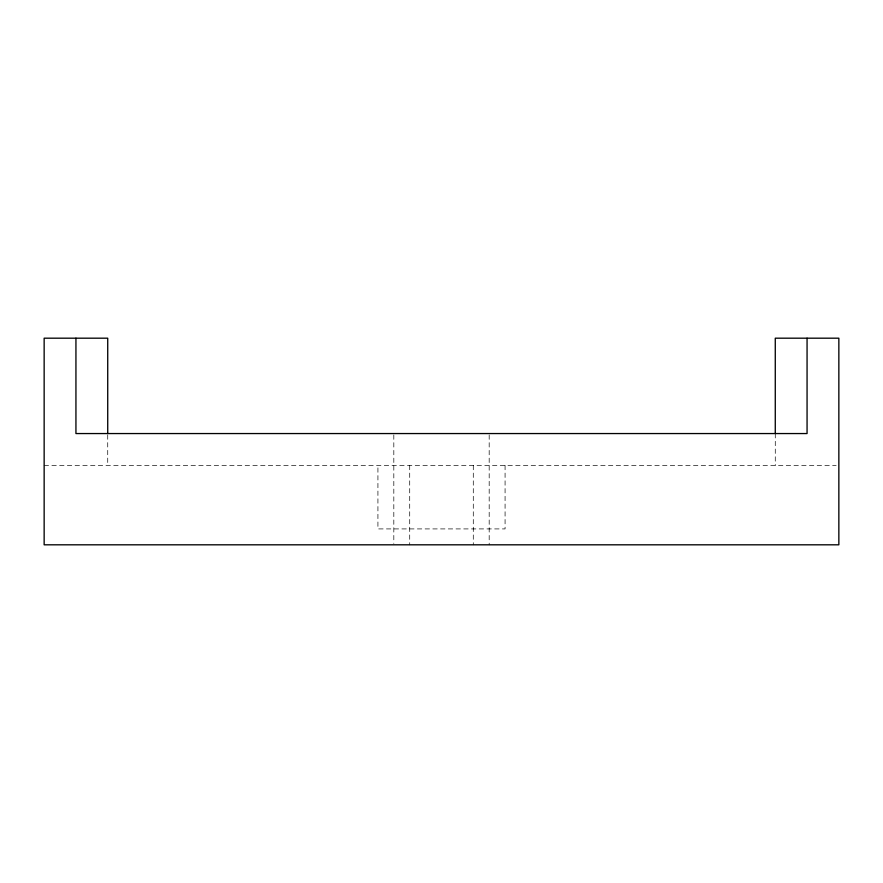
<?xml version="1.0" encoding="UTF-8"?>
<svg xmlns="http://www.w3.org/2000/svg" width="883" height="883" viewBox="0 0 883 883"><rect width="100%" height="100%" fill="white"/><g stroke="black" fill="none" stroke-linecap="round" stroke-linejoin="round"><path stroke-width="0.66" stroke-dasharray="4.42 3.31" d="M44.15 465.341L836.146 465.341M775.274 433.553L775.274 465.341M505.076 465.341L505.076 528.917L377.924 528.917L377.924 465.341M489.182 434.922L489.182 544.811M473.288 465.341L473.288 544.811M409.712 465.341L409.712 544.811M393.818 434.922L393.818 543.442M107.726 434.877L107.726 465.341"/><path stroke-width="1.32" d="M807.062 338.189L807.062 433.553L75.938 433.553L75.938 338.189M775.274 433.553L775.274 338.189L838.85 338.189L838.85 544.811L44.15 544.811L44.15 338.189L107.726 338.189L107.726 433.553"/></g></svg>
